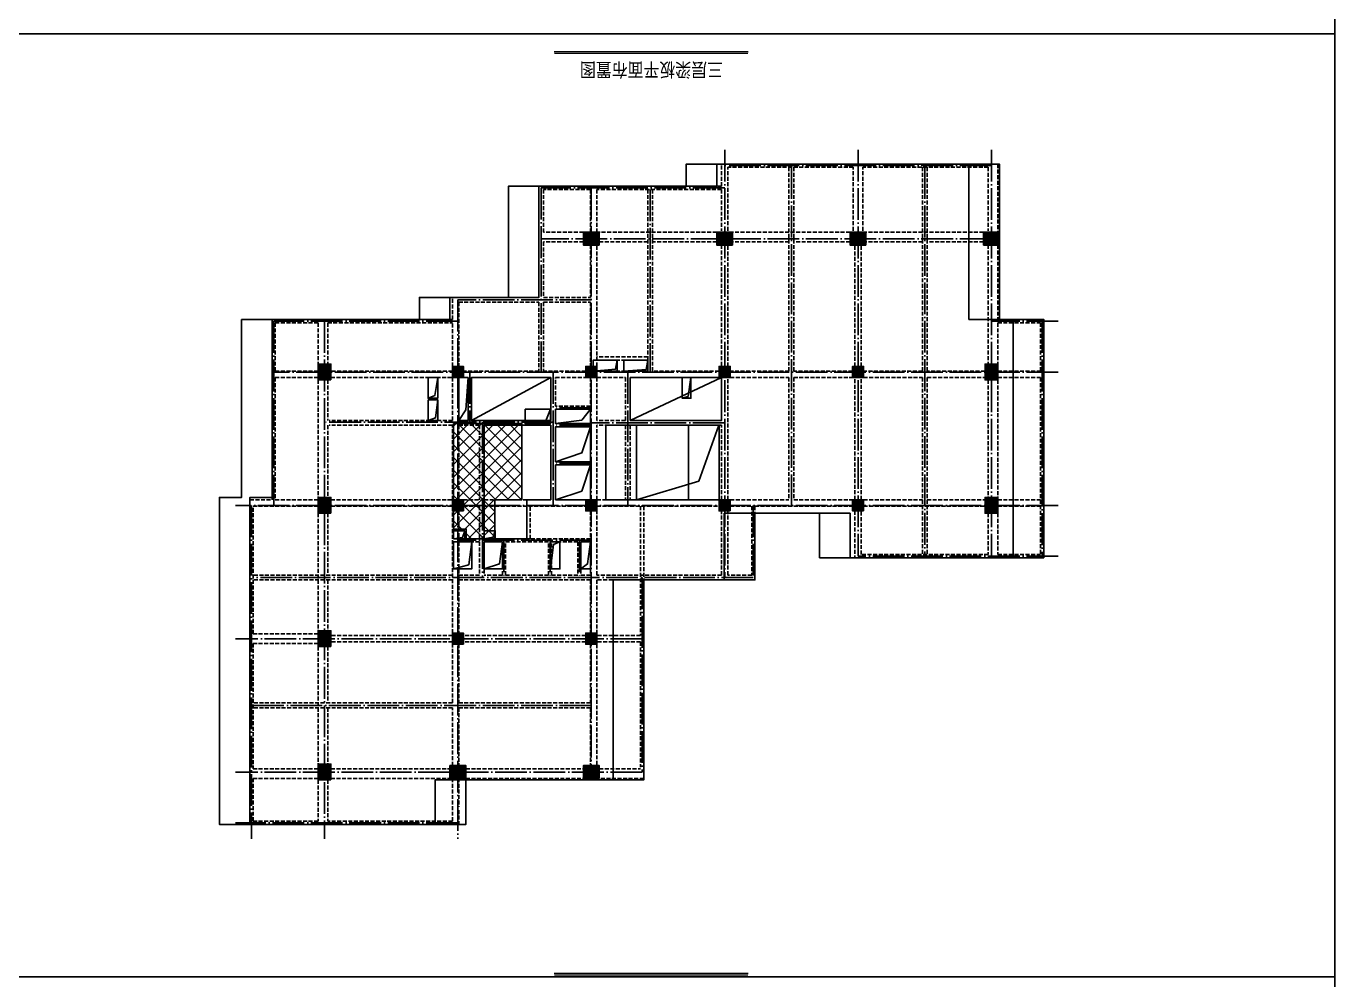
# Model space of a CAD drawing. Extents: x -186750 to 855523, y -12902 to 560425.
# Drawn here: x 773108 to 855523, y 105707 to 165789 of the extents above; entities that cross this region are included whole.
import ezdxf
from ezdxf.enums import TextEntityAlignment as Align

# ---------------------------------------------------------------- set-up
doc = ezdxf.new("R2010")
doc.units = 0
doc.header["$LTSCALE"] = 1000
doc.header["$MEASUREMENT"] = 0
for name, pattern in [('109-34 轴网$0$L1$0$$AUDIT_BAD_LTYPE1', [0]), ('DASH', [0.35, 0.25, -0.1]), ('DOTE', [2.42, 2, -0.2, 0.02, -0.2]), ('X-104 8#10#平面$0$109-34 轴网$0$L1$0$$AUDIT_BAD_LTYPE1', [0])]:
    doc.linetypes.add(name, pattern=pattern)
for name, color, linetype in [('10#楼幕墙$0$A-TECH_结构', 21, 'Continuous'), ('a-dote', 14, 'DOTE'), ('s-beam', 4, 'DASH'), ('s-colu', 40, 'Continuous'), ('s-colu-hatc', 16, 'Continuous'), ('s-hole', 5, 'Continuous'), ('s-num', 90, 'Continuous'), ('X-104 8#10#平面$0$A-TECH_结构', 252, 'Continuous')]:
    doc.layers.add(name, color=color, linetype=linetype)
doc.layers.add('X-104 8#10#平面$0$04-不打印_辅助线', color=165, linetype='Continuous', plot=False)
doc.styles.add('TSSD_NORM', font='tssdeng.shx', dxfattribs={"bigfont": 'hztxt.shx'})

# ---------------------------------------------------------------- blocks, each defined once
blk = doc.blocks.new('X-104 8#10#平面$0$fdsgdfh')
at = {"layer": 'X-104 8#10#平面$0$A-TECH_结构', "linetype": 'X-104 8#10#平面$0$109-34 轴网$0$L1$0$$AUDIT_BAD_LTYPE1'}
for points in [[(18850, 25250), (20254, 25389), (20350, 25950)], [(8450, 23450), (8450, 22150), (8921, 22309), (9050, 23450), (8450, 23450)], [(16150, 22850), (15854, 22126), (14550, 21950)], [(16750, 14500), (16349, 14335), (16150, 12800)]]:
    blk.add_lwpolyline(points, dxfattribs=at)
for points in [[(20350, 25950), (18850, 25950), (18850, 25250), (20350, 25250)], [(8450, 24850), (9050, 24850), (9050, 23550), (8450, 23550)], [(8450, 23450), (9050, 23450), (9050, 22150), (8450, 22150)], [(14550, 22850), (16150, 22850), (16150, 21950), (14550, 21950)], [(10750, 15200), (10050, 15200), (10050, 14700), (10750, 14700)], [(11200, 14500), (10050, 14500), (10050, 12800), (11200, 12800)], [(16150, 14500), (16750, 14500), (16750, 12800), (16150, 12800)]]:
    blk.add_lwpolyline(points, close=True, dxfattribs=at)
at = {"layer": 'X-104 8#10#平面$0$A-TECH_结构'}
for points in [[(8450, 23550), (8450, 24850), (9050, 24850), (8862, 23719)], [(24450, 23550), (24450, 24850), (25000, 24850), (24819, 23660)], [(24450, 24850), (25000, 24850), (25000, 23550), (24450, 23550)]]:
    blk.add_lwpolyline(points, close=True, dxfattribs=at)
for points in [[(10050, 14700), (10619, 14783), (10750, 15200)], [(11200, 14500), (11005, 13062), (10050, 12800)]]:
    blk.add_lwpolyline(points, dxfattribs=at)
blk = doc.blocks.new('X-104 8#10#平面$0$fdhggh')
at = {"layer": 'X-104 8#10#平面$0$04-不打印_辅助线', "linetype": 'X-104 8#10#平面$0$109-34 轴网$0$L1$0$$AUDIT_BAD_LTYPE1'}
h = blk.add_hatch(dxfattribs=at)
h.set_pattern_fill('多孔材料', color=256, scale=200)
h.set_pattern_definition([(45, (-111356.95, 118800), (-400.0004, 400.0004), []), (135, (-111356.95, 118800), (-400.0004, -400.0004), [])])
h.paths.add_polyline_path([(14350, 140750), (10050, 140750), (10050, 134100), (10850, 134100), (10850, 133500), (12650, 133500), (12650, 135950), (14350, 135950)])
blk.add_lwpolyline([(14350, 140750), (10050, 140750), (10050, 134100), (10850, 134100), (10850, 133500), (12650, 133500), (12650, 135950), (14350, 135950), (14350, 140750)], close=True, dxfattribs=at)
at = {"layer": 'X-104 8#10#平面$0$A-TECH_结构', "linetype": 'X-104 8#10#平面$0$109-34 轴网$0$L1$0$$AUDIT_BAD_LTYPE1'}
for points in [[(42500, 147300), (42500, 157100), (24700, 157100), (24700, 155700), (13500, 155700), (13500, 148700), (7900, 148700), (7900, 147300), (-3300, 147300), (-3300, 136100), (-4700, 136100), (-4700, 115500), (8900, 115500), (8900, 118300), (20100, 118300), (20100, 130900), (27100, 130900), (27100, 135100), (33100, 135100), (33100, 132300), (45300, 132300), (45300, 147300)], [(19650, 140650), (24850, 140650), (24850, 135950), (19650, 135950)]]:
    blk.add_lwpolyline(points, close=True, dxfattribs=at)
blk = doc.blocks.new('X-104 8#10#平面')
at = {"layer": 'X-104 8#10#平面$0$04-不打印_辅助线'}
for points in [[(177307, 165300), (261407, 165300), (261407, 224700), (177307, 224700)], [(177307, 105900), (261407, 105900), (261407, 165300), (177307, 165300)], [(177307, 46500), (261407, 46500), (261407, 105900), (177307, 105900)]]:
    blk.add_lwpolyline(points, close=True, dxfattribs=at)
at = {"linetype": 'X-104 8#10#平面$0$109-34 轴网$0$L1$0$$AUDIT_BAD_LTYPE1'}
for name, p in [('X-104 8#10#平面$0$fdhggh', (195857, 0)), ('X-104 8#10#平面$0$fdsgdfh', (195857, 118800))]:
    blk.add_blockref(name, p, dxfattribs=at)
blk = doc.blocks.new('Ts_holes')
at = {"color": 0}
blk.add_lwpolyline([(-0.5, -0.5), (0.5, -0.5), (0.5, 0.5), (-0.5, 0.5)], close=True, dxfattribs=at)
blk.add_lwpolyline([(-0.5, -0.5), (-0.25, 0.25), (0.5, 0.5)], dxfattribs=at)
blk = doc.blocks.new('A$C25775ADC')
at = {"layer": 's-colu-hatc'}
h = blk.add_hatch(color=256, dxfattribs=at)
h.dxf.hatch_style = 1
h.paths.add_polyline_path([(17300, 152000), (16300, 152000), (16300, 152800), (17300, 152800)])
h = blk.add_hatch(color=256, dxfattribs=at)
h.dxf.hatch_style = 1
h.paths.add_polyline_path([(25700, 152000), (24700, 152000), (24700, 152800), (25700, 152800)])
h = blk.add_hatch(color=256, dxfattribs=at)
h.dxf.hatch_style = 1
h.paths.add_polyline_path([(34100, 152000), (33100, 152000), (33100, 152800), (34100, 152800)])
h = blk.add_hatch(color=256, dxfattribs=at)
h.dxf.hatch_style = 1
h.paths.add_polyline_path([(42500, 152000), (41500, 152000), (41500, 152800), (42500, 152800)])
h = blk.add_hatch(color=256, dxfattribs=at)
h.dxf.hatch_style = 1
h.paths.add_polyline_path([(400, 143500), (-400, 143500), (-400, 144500), (400, 144500)])
h = blk.add_hatch(color=256, dxfattribs=at)
h.dxf.hatch_style = 1
h.paths.add_polyline_path([(8750, 143650), (8050, 143650), (8050, 144350), (8750, 144350)])
h = blk.add_hatch(color=256, dxfattribs=at)
h.dxf.hatch_style = 1
h.paths.add_polyline_path([(17150, 143650), (16450, 143650), (16450, 144350), (17150, 144350)])
h = blk.add_hatch(color=256, dxfattribs=at)
h.dxf.hatch_style = 1
h.paths.add_polyline_path([(25550, 143650), (24850, 143650), (24850, 144350), (25550, 144350)])
h = blk.add_hatch(color=256, dxfattribs=at)
h.dxf.hatch_style = 1
h.paths.add_polyline_path([(33950, 143650), (33250, 143650), (33250, 144350), (33950, 144350)])
h = blk.add_hatch(color=256, dxfattribs=at)
h.dxf.hatch_style = 1
h.paths.add_polyline_path([(42400, 143500), (41600, 143500), (41600, 144500), (42400, 144500)])
h = blk.add_hatch(color=256, dxfattribs=at)
h.dxf.hatch_style = 1
h.paths.add_polyline_path([(400, 135100), (-400, 135100), (-400, 136100), (400, 136100)])
h = blk.add_hatch(color=256, dxfattribs=at)
h.dxf.hatch_style = 1
h.paths.add_polyline_path([(42400, 135100), (41600, 135100), (41600, 136100), (42400, 136100)])
h = blk.add_hatch(color=256, dxfattribs=at)
h.dxf.hatch_style = 1
h.paths.add_polyline_path([(8750, 135250), (8050, 135250), (8050, 135950), (8750, 135950)])
h = blk.add_hatch(color=256, dxfattribs=at)
h.dxf.hatch_style = 1
h.paths.add_polyline_path([(17150, 135250), (16450, 135250), (16450, 135950), (17150, 135950)])
h = blk.add_hatch(color=256, dxfattribs=at)
h.dxf.hatch_style = 1
h.paths.add_polyline_path([(25550, 135250), (24850, 135250), (24850, 135950), (25550, 135950)])
h = blk.add_hatch(color=256, dxfattribs=at)
h.dxf.hatch_style = 1
h.paths.add_polyline_path([(33950, 135250), (33250, 135250), (33250, 135950), (33950, 135950)])
h = blk.add_hatch(color=256, dxfattribs=at)
h.dxf.hatch_style = 1
h.paths.add_polyline_path([(400, 126700), (-400, 126700), (-400, 127700), (400, 127700)])
h = blk.add_hatch(color=256, dxfattribs=at)
h.dxf.hatch_style = 1
h.paths.add_polyline_path([(8750, 126850), (8050, 126850), (8050, 127550), (8750, 127550)])
h = blk.add_hatch(color=256, dxfattribs=at)
h.dxf.hatch_style = 1
h.paths.add_polyline_path([(17150, 126850), (16450, 126850), (16450, 127550), (17150, 127550)])
h = blk.add_hatch(color=256, dxfattribs=at)
h.dxf.hatch_style = 1
h.paths.add_polyline_path([(400, 118300), (-400, 118300), (-400, 119300), (400, 119300)])
h = blk.add_hatch(color=256, dxfattribs=at)
h.dxf.hatch_style = 1
h.paths.add_polyline_path([(8900, 118400), (7900, 118400), (7900, 119200), (8900, 119200)])
h = blk.add_hatch(color=256, dxfattribs=at)
h.dxf.hatch_style = 1
h.paths.add_polyline_path([(17300, 118400), (16300, 118400), (16300, 119200), (17300, 119200)])
at = {"layer": '10#楼幕墙$0$A-TECH_结构', "linetype": '109-34 轴网$0$L1$0$$AUDIT_BAD_LTYPE1'}
blk.add_lwpolyline([(45300, 132300), (33100, 132300), (33100, 135100), (27100, 135100), (27100, 130900), (20100, 130900), (20100, 118300), (8900, 118300), (8900, 115500), (-4700, 115500), (-4700, 136100), (-3300, 136100), (-3300, 147300), (7900, 147300), (7900, 148700), (13500, 148700), (13500, 155700), (24700, 155700), (24699.9, 157099.9), (42500, 157100), (42500, 147300), (45300.1, 147299.9), (45300, 132300)], dxfattribs=at)
at = {"layer": 'a-dote'}
for p, q in [((25200, 158000), (25200, 131050)), ((33600, 158000), (33600, 132400)), ((42000, 158000), (42000, 132400)), ((42000, 157000), (25200, 157000)), ((29400, 156900), (29400, 135600)), ((37800, 156900), (37800, 132500)), ((13650, 155600), (13650, 144000)), ((25200, 155600), (13650, 155600)), ((16800, 155600), (16800, 118800)), ((20500, 155500), (20500, 144000)), ((42000, 152400), (13650, 152400)), ((8400, 148550), (8400, 114600)), ((16800, 148550), (8400, 148550)), ((-3200, 147200), (-3200, 135600)), ((8400, 147200), (-3200, 147200)), ((0, 147200), (0, 114600)), ((46200, 147200), (42000, 147200)), ((45200, 147200), (45200, 132400)), ((46200, 144000), (-3200, 144000)), ((9150, 144000), (9150, 140850)), ((14400, 144000), (14400, 135600)), ((19100, 144000), (19100, 135600)), ((16800, 141750), (14400, 141750)), ((14400, 140850), (0, 140850)), ((9950, 140850), (9950, 131050)), ((16800, 140650), (14400, 140650)), ((25200, 140800), (16800, 140800)), ((16800, 138250), (14400, 138250)), ((46200, 135600), (-5600, 135600)), ((-4600, 135600), (-4600, 114600)), ((27000, 135600), (27000, 131050)), ((16800, 133400), (8400, 133400)), ((11300, 133400), (11300, 131050)), ((14200, 133400), (14200, 131050)), ((16050, 133400), (16050, 131050)), ((46200, 132400), (33600, 132400)), ((27000, 131050), (-4500, 131050)), ((20000, 131050), (20000, 118800)), ((20000, 127200), (-5600, 127200)), ((16800, 123000), (-4500, 123000)), ((20000, 118800), (-5600, 118800)), ((8400, 115600), (-5600, 115600))]:
    blk.add_line(p, q, dxfattribs=at)
at = {"layer": 's-beam'}
for p, q in [((42400, 157100), (25000, 157100)), ((25000, 155700), (25000, 157100)), ((33300, 156900), (25400, 156900)), ((25400, 152900), (25400, 156900)), ((29250, 156900), (29250, 144050)), ((29550, 156900), (29550, 144050)), ((33300, 152900), (33300, 156900)), ((33900, 152900), (33900, 156900)), ((41800, 156900), (33900, 156900)), ((37650, 156900), (37650, 144050)), ((37950, 156900), (37950, 144050)), ((41800, 156900), (41800, 152900)), ((42400, 157100), (42400, 152800)), ((13497.9, 148700), (13500, 155700)), ((25000, 155700), (13500, 155700)), ((13799.1, 152800), (13800, 155500)), ((16750, 155500), (13800, 155500)), ((16750, 155500), (16750, 152800)), ((17150, 152800), (17150, 155500)), ((25000, 155500), (17150, 155500)), ((20350, 155500), (20350, 144050)), ((20650, 155500), (20650, 144050)), ((25000, 155500), (25000, 152900)), ((16300, 152800), (13799.1, 152800)), ((24700, 152800), (17300, 152800)), ((33100, 152800), (25700, 152800)), ((41500, 152800), (34100, 152800)), ((13798.9, 152200), (13797.9, 148700)), ((16300, 152200), (13798.9, 152200)), ((16750, 152000), (16750, 148700)), ((17150, 144350), (17150, 152000)), ((20350, 152200), (17300, 152200)), ((24700, 152200), (20650, 152200)), ((25000, 152000), (25000, 144350)), ((25400, 144350), (25400, 152000)), ((29250, 152200), (25700, 152200)), ((33100, 152200), (29550, 152200)), ((33400, 144350), (33400, 152000)), ((33800, 144350), (33800, 152000)), ((37650, 152200), (34100, 152200)), ((41500, 152200), (37950, 152200)), ((41800, 152000), (41800, 144500)), ((42400, 152000), (42400, 147300)), ((8050, 148700), (13497.9, 148700)), ((8050, 147300), (8050, 148700)), ((8450, 148400), (8450, 144350)), ((8450, 148400), (13497.8, 148400)), ((13497.8, 148400), (13496.4, 144050)), ((13797.8, 148400), (13796.4, 144050)), ((13797.8, 148400), (16750, 148400)), ((13797.9, 148700), (16750, 148700)), ((16750, 148400), (16750, 144350)), ((-3300, 135950), (-3300, 147300)), ((-3300, 147300), (8050, 147300)), ((-3100, 144050), (-3100, 147100)), ((-400, 147100), (-3100, 147100)), ((-400, 147100), (-400, 144500)), ((200, 147100), (200, 144500)), ((200, 147100), (8050, 147100)), ((8050, 144350), (8050, 147100)), ((45300, 147300), (42400, 147300)), ((42400, 147100), (42400, 144500)), ((42400, 147100), (45100, 147100)), ((45100, 147100), (45100, 144050)), ((45300, 147300), (45300, 132300)), ((20350, 144950), (17150, 144950)), ((20350, 144750), (17150, 144750)), ((-400, 144050), (-3100, 144050)), ((-3100, 143650), (-400, 143650)), ((-3100, 143650), (-3100, 135950)), ((-400, 143500), (-400, 136100)), ((200, 143500), (200, 140950)), ((8050, 144050), (400, 144050)), ((400, 143650), (8050, 143650)), ((8050, 140950), (8050, 143650)), ((8450, 143650), (8450, 140950)), ((13496.4, 144050), (8750, 144050)), ((8750, 143650), (9050, 143650)), ((9050, 143650), (9050, 140950)), ((9250, 143650), (14250, 143650)), ((9250, 143650), (9250, 140950)), ((16450, 144050), (13796.4, 144050)), ((14250, 140950), (14250, 143650)), ((14550, 143650), (16450, 143650)), ((14550, 141850), (14550, 143650)), ((16750, 143650), (16750, 141850)), ((20350, 144050), (17150, 144050)), ((17150, 140950), (17150, 143650)), ((17150, 143650), (18950, 143650)), ((18950, 143650), (18950, 140950)), ((19250, 143650), (24850, 143650)), ((19250, 143650), (19250, 140950)), ((24850, 144050), (20650, 144050)), ((25000, 140950), (25000, 143650)), ((25400, 135950), (25400, 143650)), ((29250, 144050), (25550, 144050)), ((25550, 143650), (29250, 143650)), ((29250, 143650), (29250, 135950)), ((33250, 144050), (29550, 144050)), ((29550, 143650), (29550, 135950)), ((29550, 143650), (33250, 143650)), ((33400, 135950), (33400, 143650)), ((33800, 135950), (33800, 143650)), ((37650, 144050), (33950, 144050)), ((33950, 143650), (37650, 143650)), ((37650, 143650), (37650, 132500)), ((41600, 144050), (37950, 144050)), ((37950, 143650), (37950, 132500)), ((37950, 143650), (41600, 143650)), ((41800, 143500), (41800, 136100)), ((45100, 144050), (42400, 144050)), ((42400, 143650), (45100, 143650)), ((42400, 143500), (42400, 136100)), ((45100, 143650), (45100, 132500)), ((16750, 141850), (14550, 141850)), ((8050, 140950), (300, 140950)), ((9050, 140950), (8450, 140950)), ((14250, 140950), (9250, 140950)), ((16750, 141650), (14550, 141650)), ((14550, 140750), (14550, 141650)), ((16750, 141650), (16750, 140750)), ((18950, 140950), (17150, 140950)), ((25000, 140950), (19250, 140950)), ((200, 140650), (200, 136100)), ((8050, 140650), (300, 140650)), ((8050, 135950), (8050, 140650)), ((8450, 140650), (8450, 135950)), ((9750, 140650), (8450, 140650)), ((9750, 140650), (9750, 135950)), ((10050, 140650), (10050, 135950)), ((14250, 140650), (10050, 140650)), ((14250, 140650), (14250, 135950)), ((16750, 140750), (14550, 140750)), ((16750, 140550), (14550, 140550)), ((14550, 138350), (14550, 140550)), ((16750, 140550), (16750, 138350)), ((18950, 140650), (17150, 140650)), ((17150, 135950), (17150, 140650)), ((18950, 140650), (18950, 135950)), ((19250, 140650), (19250, 135950)), ((25000, 140650), (19250, 140650)), ((25000, 135950), (25000, 140650)), ((16750, 138350), (14550, 138350)), ((16750, 138150), (14550, 138150)), ((14550, 135950), (14550, 138150)), ((16750, 138150), (16750, 135950)), ((-4700, 135950), (-3300, 135950)), ((-4700, 115500), (-4700, 135950)), ((-4500, 135550), (-400, 135550)), ((-4500, 127500), (-4500, 135550)), ((-3100, 135950), (-400, 135950)), ((400, 135950), (8050, 135950)), ((400, 135550), (8050, 135550)), ((8050, 127550), (8050, 135250)), ((8450, 135250), (8450, 133500)), ((8750, 135950), (9750, 135950)), ((8750, 135550), (9750, 135550)), ((9750, 135550), (9750, 133500)), ((10050, 135950), (14250, 135950)), ((10050, 135550), (16450, 135550)), ((10050, 135550), (10050, 133500)), ((14550, 135950), (16450, 135950)), ((16750, 135250), (16750, 133500)), ((17150, 135950), (18950, 135950)), ((17150, 135550), (24850, 135550)), ((17150, 131200), (17150, 135250)), ((19250, 135950), (24850, 135950)), ((19900, 135550), (19900, 127400)), ((20100, 135550), (20100, 118500)), ((25000, 131200), (25000, 135250)), ((25400, 131200), (25400, 135250)), ((25550, 135950), (29250, 135950)), ((25550, 135550), (26900, 135550)), ((26900, 135550), (26900, 131200)), ((27100, 135550), (33250, 135550)), ((27100, 135550), (27100, 130900)), ((29550, 135950), (33250, 135950)), ((33400, 135250), (33400, 132300)), ((33800, 132500), (33800, 135250)), ((33950, 135950), (37650, 135950)), ((33950, 135550), (41600, 135550)), ((37950, 135950), (41600, 135950)), ((42400, 135950), (45200, 135950)), ((42400, 135550), (45200, 135550)), ((-400, 135100), (-400, 127700)), ((200, 135100), (200, 131200)), ((41800, 135100), (41800, 132500)), ((42400, 135100), (42400, 132500)), ((9750, 133500), (8450, 133500)), ((8450, 133300), (8450, 127550)), ((9750, 133300), (8450, 133300)), ((9750, 133300), (9750, 131200)), ((16750, 133500), (10050, 133500)), ((10050, 133300), (10050, 131200)), ((11200, 133300), (10050, 133300)), ((11200, 131200), (11200, 133300)), ((11400, 131200), (11400, 133300)), ((14100, 133300), (11400, 133300)), ((14100, 131200), (14100, 133300)), ((14300, 131200), (14300, 133300)), ((15950, 133300), (14300, 133300)), ((15950, 133300), (15950, 131200)), ((16150, 133300), (16150, 131200)), ((16750, 133300), (16150, 133300)), ((16750, 133300), (16750, 131200)), ((45300, 132300), (33400, 132300)), ((41800, 132500), (33800, 132500)), ((45100, 132500), (42400, 132500)), ((8050, 131200), (-4500, 131200)), ((9750, 131200), (8450, 131200)), ((11200, 131200), (10050, 131200)), ((14100, 131200), (11400, 131200)), ((15950, 131200), (14300, 131200)), ((16750, 131200), (16150, 131200)), ((25000, 131200), (17150, 131200)), ((26900, 131200), (25400, 131200)), ((8050, 130900), (-4500, 130900)), ((200, 130900), (200, 127700)), ((16750, 130900), (8450, 130900)), ((16750, 130900), (16750, 127550)), ((19900, 130900), (17150, 130900)), ((17150, 130900), (17150, 127550)), ((27100, 130900), (20100, 130900)), ((-400, 127500), (-4500, 127500)), ((8050, 127400), (400, 127400)), ((8050, 127000), (400, 127000)), ((16450, 127400), (8750, 127400)), ((16450, 127000), (8750, 127000)), ((19900, 127400), (17150, 127400)), ((19900, 127000), (17150, 127000)), ((19900, 127000), (19900, 119100)), ((-400, 126900), (-4500, 126900)), ((-4500, 126900), (-4500, 119000)), ((-400, 126700), (-400, 119300)), ((200, 126700), (200, 123150)), ((8050, 123150), (8050, 126850)), ((8450, 126850), (8450, 123150)), ((16750, 126850), (16750, 123150)), ((17150, 126850), (17150, 119200)), ((8050, 123150), (-4500, 123150)), ((8050, 122850), (-4500, 122850)), ((200, 122850), (200, 119300)), ((8050, 119200), (8050, 122850)), ((16750, 123150), (8450, 123150)), ((16750, 122850), (8450, 122850)), ((8450, 122850), (8450, 119200)), ((16750, 122850), (16750, 119200)), ((-4500, 119000), (-400, 119000)), ((400, 119000), (7900, 119000)), ((8900, 119000), (16300, 119000)), ((17300, 119000), (19900, 119000)), ((-4500, 118400), (-400, 118400)), ((-4500, 118400), (-4500, 115700)), ((-400, 118300), (-400, 115700)), ((200, 118300), (200, 115700)), ((400, 118400), (7900, 118400)), ((8050, 115700), (8050, 118400)), ((8450, 118400), (8450, 116600)), ((8900, 118400), (16300, 118400)), ((20100, 118400), (17300, 118400)), ((8450, 116400), (8450, 115500)), ((8400, 115500), (-4700, 115500)), ((-400, 115700), (-4500, 115700)), ((8050, 115700), (200, 115700))]:
    blk.add_line(p, q, dxfattribs=at)
at = {"layer": 's-beam', "linetype": '109-34 轴网$0$L1$0$$AUDIT_BAD_LTYPE1'}
blk.add_lwpolyline([(10050, 140650), (14250, 140650), (14250, 135950), (12750, 135950), (12750, 133500), (10050, 133500), (10050, 140650)], dxfattribs=at)
at = {"layer": 's-beam'}
for points in [[(12750, 133500), (12750, 135550)], [(12950, 133500), (12950, 135550)]]:
    blk.add_lwpolyline(points, dxfattribs=at)
at = {"layer": 's-colu'}
for points in [[(17300, 152000), (16300, 152000), (16300, 152800), (17300, 152800)], [(25700, 152000), (24700, 152000), (24700, 152800), (25700, 152800)], [(34100, 152000), (33100, 152000), (33100, 152800), (34100, 152800)], [(42500, 152000), (41500, 152000), (41500, 152800), (42500, 152800)], [(400, 143500), (-400, 143500), (-400, 144500), (400, 144500)], [(8750, 143650), (8050, 143650), (8050, 144350), (8750, 144350)], [(17150, 143650), (16450, 143650), (16450, 144350), (17150, 144350)], [(25550, 143650), (24850, 143650), (24850, 144350), (25550, 144350)], [(33950, 143650), (33250, 143650), (33250, 144350), (33950, 144350)], [(42400, 143500), (41600, 143500), (41600, 144500), (42400, 144500)], [(400, 135100), (-400, 135100), (-400, 136100), (400, 136100)], [(42400, 135100), (41600, 135100), (41600, 136100), (42400, 136100)], [(8750, 135250), (8050, 135250), (8050, 135950), (8750, 135950)], [(17150, 135250), (16450, 135250), (16450, 135950), (17150, 135950)], [(25550, 135250), (24850, 135250), (24850, 135950), (25550, 135950)], [(33950, 135250), (33250, 135250), (33250, 135950), (33950, 135950)], [(400, 126700), (-400, 126700), (-400, 127700), (400, 127700)], [(8750, 126850), (8050, 126850), (8050, 127550), (8750, 127550)], [(17150, 126850), (16450, 126850), (16450, 127550), (17150, 127550)], [(400, 118300), (-400, 118300), (-400, 119300), (400, 119300)], [(8900, 118400), (7900, 118400), (7900, 119200), (8900, 119200)], [(17300, 118400), (16300, 118400), (16300, 119200), (17300, 119200)]]:
    blk.add_lwpolyline(points, close=True, dxfattribs=at)
at = {"layer": 's-hole'}
for points in [[(20350, 144050), (18850, 144050), (18850, 144750), (20350, 144750)], [(24850, 135950), (19650, 135950), (19650, 140650), (24850, 140650)], [(10750, 133500), (10050, 133500), (10050, 134000), (10750, 134000)], [(11200, 131600), (10050, 131600), (10050, 133300), (11200, 133300)], [(16750, 131600), (16150, 131600), (16150, 133300), (16750, 133300)]]:
    blk.add_lwpolyline(points, close=True, dxfattribs=at)
for points in [[(20350, 144750), (20253.7, 144156.3), (18850, 144050)], [(14250, 143650), (14250, 140950), (9250, 140950), (9250, 143650), (14250, 143650), (9250, 140950)], [(25000, 143650), (25000, 140950), (19250, 140950), (19250, 143650), (25000, 143650), (19250, 140950)], [(24833.9, 140650), (23562.5, 137125), (19650, 135950)], [(10750, 134000), (10626.3, 133604.8), (10050, 133500)], [(11200, 133300), (11012.2, 131914.3), (10050, 131600)], [(16750, 133300), (16562.2, 131914.3), (16150, 131600)]]:
    blk.add_lwpolyline(points, dxfattribs=at)
at = {"layer": 's-num', "const_width": 50}
for points in [[(26675.5, 164067.2), (14462.9, 164067.2)], [(26675.5, 105997.5), (14462.9, 105997.5)]]:
    blk.add_lwpolyline(points, dxfattribs=at)
at = {"layer": 's-num'}
for points in [[(26675.5, 164167.2), (14462.9, 164167.2)], [(26675.5, 106097.5), (14462.9, 106097.5)]]:
    blk.add_lwpolyline(points, dxfattribs=at)
at = {"layer": 's-hole', "rotation": 180}
for p, xscale, yscale, zscale in [((8750, 142300), 600, 2700, 600), ((15650, 141200), 2200, 900, 2200), ((15650, 139450), 2200, 2200, 2200), ((15650, 137050), 2200, 2200, 2200)]:
    blk.add_blockref('Ts_holes', p, dxfattribs=dict(at, xscale=xscale, yscale=yscale, zscale=zscale))
at = {"layer": 's-num', "style": 'TSSD_NORM'}
blk.add_text('三层梁板平面布置图', height=1000, rotation=180, dxfattribs=at).set_placement((20585.8, 163875.1), align=Align.BOTTOM_CENTER)

msp = doc.modelspace()

# ---------------------------------------------------------------- block references
for name, p in [('X-104 8#10#平面', (594116.4, 0)), ('A$C25775ADC', (791897.9, 0))]:
    msp.add_blockref(name, p)

doc.saveas('drawing.dxf')
